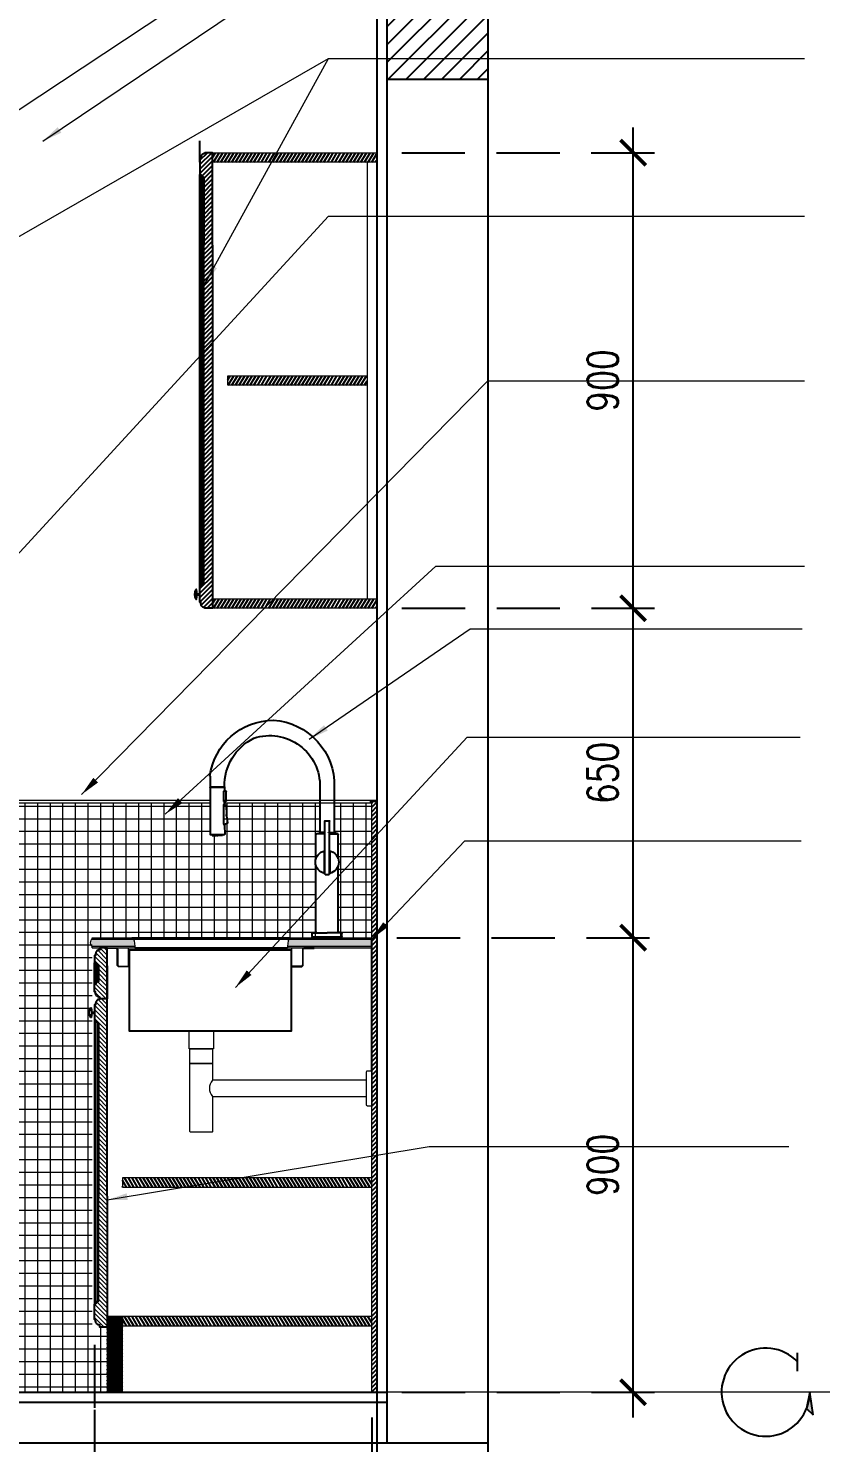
# Model space of a CAD drawing. Header units: inches. Extents: x -12478 to 399182, y -23212 to 525552.
# Drawn here: x 18756 to 20325, y -9161 to -6360 of the extents above; entities that cross this region are included whole.
import ezdxf

# ---------------------------------------------------------------- set-up
doc = ezdxf.new("R2010")
doc.units = ezdxf.units.IN
doc.header["$LTSCALE"] = 1000
doc.header["$MEASUREMENT"] = 0
for name, pattern in [('DASHED', [0.75, 0.5, -0.25]), ('HIDDEN', [0.375, 0.25, -0.125]), ('HIDDEN2', [0.1875, 0.125, -0.0625]), ('PR11_AL Kaabi_Villa_GF-07_Make up & Toilet$0$HIDDEN2', [4.7625, 3.175, -1.5875])]:
    doc.linetypes.add(name, pattern=pattern)
for name, color, linetype in [('8', 8, 'Continuous'), ('A-DIM', 9, 'Continuous'), ('A-Hidden', 8, 'HIDDEN'), ('CQ Grg Gypsum', 41, 'Continuous'), ('CQ SPOT DETAILS', 40, 'Continuous'), ('Layer1', 1, 'Continuous'), ('Layer3', 3, 'Continuous'), ('Layer7', 8, 'Continuous'), ('MARBLE 2', 6, 'Continuous'), ('SANITARY WARES', 212, 'Continuous')]:
    doc.layers.add(name, color=color, linetype=linetype)
for name, color, linetype, lineweight in [('CQ Marble', 6, 'Continuous', 0), ('ID-NOTES', 3, 'Continuous', 0), ('Sanitaire', 253, 'Continuous', 0), ('Sanitary', 253, 'Continuous', 0)]:
    doc.layers.add(name, color=color, linetype=linetype, lineweight=lineweight)
doc.styles.get("Standard").update_dxf_attribs({"font": 'arial.ttf'})
doc.styles.add('ZZ-Dim All', font='romans.shx', dxfattribs={"width": 0.8})
doc.dimstyles.new('DIM 0200', dxfattribs={"dimscale": 200, "dimtxt": 1, "dimasz": 0.8, "dimexe": 0.5, "dimexo": 1, "dimgap": 0.4, "dimtad": 1, "dimdec": 0, "dimrnd": 10, "dimdsep": 46, "dimtxsty": 'ZZ-Dim All', "dimblk1": 'ARCHTICK', "dimblk2": 'ARCHTICK', "dimsah": 1, "dimcen": 1, "dimdle": 0.5, "dimclrd": 256, "dimclre": 256, "dimclrt": 256, "dimadec": 0, "dimazin": 2, "dimtfac": 1, "dimtdec": 0, "dimtix": 1, "dimtmove": 2, "dimatfit": 2, "dimfxl": 1, "dimfxlon": 1, "dimtolj": 1, "dimtzin": 0, "dimlwd": -1, "dimlwe": -1, "dimarcsym": 0})
doc.dimstyles.new('DIM-100', dxfattribs={"dimscale": 50, "dimtxt": 1.25, "dimasz": 1, "dimexe": 1, "dimexo": 1, "dimgap": 0.6, "dimtad": 1, "dimdec": 0, "dimrnd": 5, "dimdsep": 46, "dimtxsty": 'ZZ-Dim All', "dimblk1": 'ARCHTICK', "dimblk2": 'ARCHTICK', "dimsah": 1, "dimcen": 1, "dimdle": 1, "dimclrd": 256, "dimclre": 8, "dimclrt": 256, "dimazin": 2, "dimtfac": 1, "dimtdec": 0, "dimtix": 1, "dimtmove": 2, "dimatfit": 2, "dimfxl": 0.1, "dimtolj": 1, "dimtzin": 0, "dimlwd": -1, "dimlwe": -1, "dimarcsym": 0})
pattern_1 = [(45, (-27890.277, 9060.65), (-4.4194174, 4.4194174), [])]

# ---------------------------------------------------------------- blocks, each defined once
blk = doc.blocks.new('A$Cc1a19ef2')
at = {"layer": 'Layer7'}
h = blk.add_hatch(dxfattribs=at)
h.set_pattern_fill('ANSI31', color=256, scale=50, style=0)
h.set_pattern_definition([(58.971423, (-38816.766, -48687.712), (-5.35568947, 3.22165956), [])])
h.paths.add_polyline_path([(0, 424.6), (0, 406.1), (493.4, 406.1), (493.4, 424.6)])
h = blk.add_hatch(dxfattribs=at)
h.set_pattern_fill('ANSI31', color=256, scale=50, style=0)
h.set_pattern_definition([(58.971423, (-38816.766, -48962.3396), (-5.35568947, 3.22165956), [])])
h.paths.add_polyline_path([(0, 150), (0, 131.5), (493.4, 131.5), (493.4, 150)])
at = {"layer": 'MARBLE 2', "ltscale": 0.1}
h = blk.add_hatch(dxfattribs=at)
h.set_pattern_fill('ANSI38', color=8, scale=30, style=0)
h.set_pattern_definition([(58.971423, (-43633.7828, -46815.273), (-3.21341368, 1.93299574), []), (148.971423, (-43633.7828, -46815.273), (-8.3598231, 0.6525778), [9.375, -5.625])])
h.paths.add_polyline_path([(523.4, 150), (518.4, 150), (493.4, 150), (493.4, 0), (523.4, 0)])
at = {"layer": 'Sanitaire'}
h = blk.add_hatch(dxfattribs=at)
h.set_pattern_fill('MUDST', color=8, scale=10, angle=45)
edge = h.paths.add_edge_path()
edge.add_ellipse((553.4, 890), major_axis=(0, 7), ratio=0.428571, start_angle=180, end_angle=360)
edge.add_line((553.4, 897), (472, 897))
edge.add_arc((476.8, 892.1), 6.83, 134.5945, 166.6175)
edge.add_line((470.2, 893.7), (468.6, 883))
edge.add_line((468.6, 883), (553.4, 883))
h.paths.add_polyline_path([(553.4, 900), (498.1, 900), (475.1, 900, 0.414214), (473.1, 898), (473.1, 897), (553.4, 897)])
h.paths.add_polyline_path([(553.4, 883), (507.4, 883), (507.4, 880), (553.4, 880)])
h.paths.add_polyline_path([(507.4, 883), (468.6, 883), (468.6, 880), (497.8, 880, -0.015064), (498.1, 880), (507.4, 880)])
h.paths.add_polyline_path([(167.7, 883), (0, 883), (0, 880), (167.7, 880)])
edge = h.paths.add_edge_path()
edge.add_line((166.9, 883), (165.3, 893.7))
edge.add_arc((158.7, 892.1), 6.83, 13.3825, 45.4055)
edge.add_line((163.5, 897), (0, 897))
edge.add_line((0, 897), (0, 883))
edge.add_line((0, 883), (166.9, 883))
edge = h.paths.add_edge_path()
edge.add_arc((160.4, 898), 2, 360, 450)
edge.add_line((160.4, 900), (0, 900))
edge.add_line((0, 900), (0, 897))
edge.add_line((0, 897), (162.4, 897))
edge.add_line((162.4, 897), (162.4, 898))
h = blk.add_hatch(dxfattribs=at)
h.set_pattern_fill('ANSI31', color=8, scale=50)
h.set_pattern_definition(pattern_1)
h.paths.add_polyline_path([(540.9, 844.5), (542.9, 844.5, -0.414214), (546.4, 848), (546.4, 850), (548.4, 850), (548.4, 865), (546.4, 865), (546.4, 868, 0.414214), (538.4, 876), (538.4, 880), (523.4, 880), (523.4, 779), (538.4, 779), (538.4, 782, 0.414214), (546.4, 790), (546.4, 793), (548.4, 793), (548.4, 808), (546.4, 808), (546.4, 810, -0.414214), (542.9, 813.5), (540.9, 813.5)])
edge = h.paths.add_edge_path()
edge.add_line((523.4, 455.5), (540.9, 455.5))
edge.add_line((540.9, 455.5), (540.9, 731))
edge.add_line((540.9, 731), (542.9, 731))
edge.add_arc((546.4, 731), 3.54, 90, 180, ccw=False)
edge.add_line((546.4, 734.5), (546.4, 736.5))
edge.add_line((546.4, 736.5), (548.4, 736.5))
edge.add_line((548.4, 736.5), (548.4, 767))
edge.add_line((548.4, 767), (546.4, 767))
edge.add_line((546.4, 767), (546.4, 770))
edge.add_arc((538.4, 770), 8, 0, 90)
edge.add_line((538.4, 778), (538.4, 779))
edge.add_line((538.4, 779), (523.4, 779))
edge.add_line((523.4, 779), (523.4, 455.5))
h = blk.add_hatch(dxfattribs=at)
h.set_pattern_fill('ANSI31', color=8, scale=50)
h.set_pattern_definition(pattern_1)
edge = h.paths.add_edge_path()
edge.add_line((523.4, 455.5), (540.9, 455.5))
edge.add_line((540.9, 455.5), (540.9, 180))
edge.add_line((540.9, 180), (542.9, 180))
edge.add_arc((546.4, 180), 3.54, 180, 270)
edge.add_line((546.4, 176.5), (546.4, 174.5))
edge.add_line((546.4, 174.5), (548.4, 174.5))
edge.add_line((548.4, 174.5), (548.4, 144))
edge.add_line((548.4, 144), (546.4, 144))
edge.add_line((546.4, 144), (546.4, 141))
edge.add_arc((538.4, 141), 8, 270, 360, ccw=False)
edge.add_line((538.4, 133), (538.4, 132))
edge.add_line((538.4, 132), (523.4, 132))
edge.add_line((523.4, 132), (523.4, 455.5))
h.paths.add_polyline_path([(523.4, 129), (538.4, 129), (538.4, 132), (523.4, 132)])
at = {"color": 1}
for p, q in [((320, 1219.6, 0), (320, 1198.6, 0)), ((74, 1198, 0), (74, 1108.9, 0)), ((102.5, 1198, 0), (102.5, 1108.9, 0)), ((287.8, 1170.7, 0), (287.8, 1189.3, 0)), ((288.6, 1190.1, 0), (292.5, 1190.2, 0)), ((291.1, 1197.2, 0), (291.1, 1191.2, 0)), ((319.4, 1197.7, 0), (291.7, 1197.7, 0)), ((292.2, 1190.7, 0), (291.8, 1190.7, 0)), ((291.9, 1197.8, 0), (319.3, 1197.8, 0)), ((292.5, 1170.8, 0), (292.6, 1189.2, 0)), ((296.2, 1197.7, 0), (296.2, 1197.8, 0)), ((314.8, 1197.7, 0), (314.8, 1197.8, 0)), ((320, 1197.2, 0), (320, 1104.3, 0)), ((287.8, 1161.4, 0), (287.7, 1143.6, 0)), ((292.4, 1169.8, 0), (288.6, 1169.9, 0)), ((291.2, 1164.6, 0), (291.2, 1168.8, 0)), ((291.7, 1169.3, 0), (292.2, 1169.3, 0)), ((292.2, 1164.1, 0), (291.7, 1164.1, 0)), ((292.4, 1124.6, 0), (292.5, 1162.6, 0)), ((83.5, 1025.9, 0), (83.5, 1130.5, 0)), ((92.3, 1131.3, 0), (84.3, 1131.3, 0)), ((93, 1025.9, 0), (93, 1130.5, 0)), ((287.5, 1141.1, 0), (285.5, 1127.1, 0)), ((291.1, 1122.6, 0), (291, 1104.3, 0)), ((291.6, 1123.1, 0), (292, 1123.1, 0)), ((66.3, 1056.3, 0), (66.3, 1104.3, 0)), ((67.2, 1105.5, 0), (73.8, 1107.3, 0)), ((83.5, 1105.5, 0), (67.2, 1105.5, 0)), ((83.5, 1107.4, 0), (74, 1107.4, 0)), ((74.2, 1107.4, 0), (74.2, 1107.8, 0)), ((83.5, 1108.1, 0), (74.6, 1108.1, 0)), ((93, 1108.1, 0), (102, 1108.1, 0)), ((93, 1107.4, 0), (102.5, 1107.4, 0)), ((93, 1105.5, 0), (109.3, 1105.5, 0)), ((95.5, 1107.4, 0), (95.5, 1107.6, 0)), ((96.7, 1107.4, 0), (96.7, 1108.1, 0)), ((102.4, 1107.4, 0), (102.4, 1107.8, 0)), ((109.3, 1105.5, 0), (102.8, 1107.3, 0)), ((110.3, 1056.3, 0), (110.3, 1104.3, 0)), ((319.8, 1104.1, 0), (291.2, 1104.1, 0)), ((294.9, 1102.8, 0), (294.8, 1104, 0)), ((295.1, 1102.6, 0), (296.3, 1102.6, 0)), ((296.1, 1102.8, 0), (296, 1104, 0)), ((296.3, 1102.6, 0), (297.9, 1102.6, 0)), ((298.1, 1102.8, 0), (298.2, 1103.9, 0)), ((298.3, 1102.8, 0), (298.2, 1104, 0)), ((298.5, 1102.6, 0), (300.1, 1102.6, 0)), ((300.3, 1102.8, 0), (300.4, 1104, 0)), ((301.2, 1102.8, 0), (301.1, 1104, 0)), ((301.4, 1102.6, 0), (303, 1102.6, 0)), ((303.2, 1102.8, 0), (303.3, 1104, 0)), ((304.5, 1102.8, 0), (304.4, 1104, 0)), ((306.4, 1102.6, 0), (304.7, 1102.6, 0)), ((306.6, 1102.8, 0), (306.6, 1104, 0)), ((307.9, 1102.8, 0), (307.8, 1104, 0)), ((309.7, 1102.6, 0), (308.1, 1102.6, 0)), ((309.9, 1102.8, 0), (310, 1104, 0)), ((310.8, 1102.8, 0), (310.7, 1104, 0)), ((312.6, 1102.6, 0), (311, 1102.6, 0)), ((312.8, 1102.8, 0), (312.9, 1104, 0)), ((313, 1102.8, 0), (312.9, 1103.9, 0)), ((314.8, 1102.6, 0), (313.2, 1102.6, 0)), ((316, 1102.6, 0), (314.8, 1102.6, 0)), ((315, 1102.8, 0), (315.1, 1104, 0)), ((316.2, 1102.8, 0), (316.2, 1104, 0)), ((82.9, 1071.6, 0), (82.9, 1027.5, 0)), ((82.9, 1033.3, 0), (82.9, 1065.6, 0)), ((83.5, 1064, 0), (82.9, 1064.6, 0)), ((83.1, 1068.7, 0), (83, 1068.6, 0)), ((83.1, 1070, 0), (83.1, 1068.7, 0)), ((83.5, 1068.8, 0), (83.1, 1068.7, 0)), ((93, 1068.8, 0), (93.5, 1068.7, 0)), ((93, 1064, 0), (93.7, 1064.6, 0)), ((93.5, 1070, 0), (93.5, 1068.7, 0)), ((93.5, 1068.7, 0), (93.6, 1068.6, 0)), ((93.7, 1071.6, 0), (93.7, 1027.5, 0)), ((93.7, 1033.3, 0), (93.7, 1065.6, 0)), ((66.3, 913.5, 0), (66.3, 1042.8, 0)), ((110.3, 913.5, 0), (110.3, 1042.8, 0)), ((83.5, 1035.1, 0), (82.9, 1034.5, 0)), ((83.1, 1030.4, 0), (83, 1030.5, 0)), ((83.1, 1029.1, 0), (83.1, 1030.4, 0)), ((83.5, 1030.4, 0), (83.1, 1030.4, 0)), ((92.3, 1025.2, 0), (84.3, 1025.2, 0)), ((93, 1035.1, 0), (93.7, 1034.5, 0)), ((93, 1030.4, 0), (93.5, 1030.4, 0)), ((93.5, 1030.4, 0), (93.6, 1030.5, 0)), ((93.5, 1029.1, 0), (93.5, 1030.4, 0)), ((58.8, 903.1, 0), (58.8, 908, 0)), ((59, 900.2, 0), (59, 901.5, 0)), ((117.4, 900, 0), (59.2, 900, 0)), ((117.2, 901.8, 0), (59.3, 901.8, 0)), ((59.7, 909.3, 0), (64, 910.4, 0)), ((59.7, 909.3, 0), (88.3, 909.3, 0)), ((116.9, 909.3, 0), (88.3, 909.3, 0)), ((116.9, 909.3, 0), (112.6, 910.4, 0)), ((117.6, 900.2, 0), (117.5, 901.5, 0)), ((117.8, 903.1, 0), (117.8, 908, 0))]:
    blk.add_line(p, q, dxfattribs=at)
at = {"color": 8}
for p, q in [((475.1, 900, 0), (160.4, 900, 0)), ((162.4, 897, 0), (472.6, 897, 0)), ((468.6, 880, 0), (166.9, 880, 0)), ((554.2, 752.6, 0), (548.4, 752.6, 0)), ((554.2, 750.6, 0), (548.4, 750.6, 0))]:
    blk.add_line(p, q, dxfattribs=at)
at = {"color": 1}
for centre, radius, start, end in [((202.8, 1202, 0), 128.8, 93.6154, 181.749), ((194.7, 1204.2, 0), 126.3, 6.9893, 90), ((201.7, 1200.9, 0), 99.2, 71.5084, 181.6509), ((187.9, 1202.1, 0), 103.3, 358.0444, 64.0119), ((288.6, 1189.3, 0), 0.842, 93.7556, 177.2165), ((292, 1198.6, 0), 0.828, 185.0638, 267.4709), ((291.8, 1197.1, 0), 0.667, 94.2138, 165.5057), ((291.8, 1191.4, 0), 0.732, 198.1411, 265.4865), ((290.8, 1189.7, 0), 1.7, 14.9455, 33.9504), ((289, 1189.2, 0), 3.6, 359.924, 15.8521), ((319.1, 1198.8, 0), 1.01, 281.0247, 346.6857), ((319.4, 1197.1, 0), 0.667, 14.4943, 85.6659), ((288.7, 1170.8, 0), 0.92, 186.98, 262.0411), ((288.9, 1161.3, 0), 1.09, 109.4917, 176.1918), ((294.4, 1141.6, 0), 21.6, 95.1667, 106.0114), ((291.8, 1168.8, 0), 0.538, 93.9805, 175.9321), ((291.7, 1164.7, 0), 0.528, 182.8631, 266.9117), ((290.7, 1170.3, 0), 1.72, 325.8649, 344.7941), ((289.8, 1162.8, 0), 2.69, 357.0414, 30.4455), ((289, 1170.8, 0), 3.52, 343.641, 359.9717), ((84.3, 1130.5, 0), 0.762, 90, 180), ((92.3, 1130.5, 0), 0.762, 0, 90), ((286.5, 1127, 0), 1, 172.1448, 241.3736), ((294.4, 1141.6, 0), 17.7, 241.5324, 263.2932), ((269.2, 1143.7, 0), 18.5, 351.9693, 359.6514), ((291.6, 1122.5, 0), 0.551, 92.2888, 174.5185), ((289.3, 1124.5, 0), 3.07, 331.3955, 0.5829), ((67.6, 1104.2, 0), 1.33, 107.523, 178.1962), ((74.1, 1106.1, 0), 1.24, 93.4779, 104.6807), ((74.9, 1109, 0), 0.828, 184.3419, 265.1993), ((74.6, 1107.7, 0), 0.408, 93.131, 175.414), ((95, 1107.6, 0), 0.534, 2.0341, 87.1921), ((101.7, 1109, 0), 0.828, 274.8007, 355.6581), ((102, 1107.7, 0), 0.408, 4.586, 86.869), ((102.5, 1106.1, 0), 1.24, 75.3193, 86.5221), ((108.9, 1104.2, 0), 1.33, 1.8038, 72.477), ((291.3, 1104.3, 0), 0.214, 183.3248, 265.4218), ((294.7, 1103.9, 0), 0.16, 4.2, 49.9652), ((295.1, 1102.8, 0), 0.21, 186.614, 267.586), ((295.8, 1103.9, 0), 0.16, 4.2, 49.9652), ((296.3, 1102.8, 0), 0.21, 186.614, 267.586), ((297.9, 1102.8, 0), 0.239, 278.3008, 347.6213), ((298, 1103.9, 0), 0.16, 4.2, 50.0099), ((298.5, 1102.8, 0), 0.21, 186.614, 267.586), ((300.1, 1102.8, 0), 0.239, 278.3008, 347.6213), ((300.5, 1103.9, 0), 0.16, 129.9901, 175.8), ((301, 1103.9, 0), 0.16, 4.2, 50.0394), ((301.4, 1102.8, 0), 0.21, 186.614, 267.586), ((303, 1102.8, 0), 0.239, 278.3008, 347.6213), ((303.5, 1103.9, 0), 0.16, 129.9606, 175.8), ((304.3, 1103.9, 0), 0.16, 4.2, 50.0394), ((304.7, 1102.8, 0), 0.21, 186.614, 267.586), ((306.4, 1102.8, 0), 0.21, 272.414, 353.386), ((306.8, 1103.9, 0), 0.16, 129.9606, 175.8), ((307.6, 1103.9, 0), 0.16, 4.2, 50.0394), ((308.1, 1102.8, 0), 0.239, 192.3787, 261.6992), ((309.7, 1102.8, 0), 0.21, 272.414, 353.386), ((310.1, 1103.9, 0), 0.16, 129.9606, 175.8), ((310.5, 1103.9, 0), 0.16, 4.2, 50.0099), ((311, 1102.8, 0), 0.239, 192.3787, 261.6992), ((312.6, 1102.8, 0), 0.21, 272.414, 353.386), ((313.1, 1103.9, 0), 0.16, 129.9901, 175.8), ((313.2, 1102.8, 0), 0.239, 192.3787, 261.6992), ((314.8, 1102.8, 0), 0.21, 272.414, 353.386), ((315.2, 1103.9, 0), 0.16, 130.0348, 175.8), ((316, 1102.8, 0), 0.21, 272.414, 353.386), ((316.4, 1103.9, 0), 0.16, 130.0348, 175.8), ((319.8, 1104.3, 0), 0.213, 273.483, 356.7273), ((88.3, 1049.6, 0), 23, 101.9403, 258.0597), ((82.6, 1071.5, 0), 0.32, 15.4431, 100.7986), ((132.7, 1066.2, 0), 49.7, 177.2891, 180.7452), ((88.3, 1049.6, 0), 16.4, 106.8606, 109.1253), ((83.4, 1070, 0), 0.317, 105.7351, 177.6666), ((86.2, 1058.5, 0), 12.1, 102.6274, 103.4937), ((88.3, 1049.6, 0), 23, 281.9403, 78.0597), ((90.4, 1058.5, 0), 12.1, 76.5063, 77.3726), ((88.3, 1049.6, 0), 16.4, 70.8747, 73.1394), ((93.1, 1070, 0), 0.317, 2.3334, 74.2649), ((43.9, 1066.2, 0), 49.7, 359.2548, 2.7109), ((94, 1071.5, 0), 0.32, 79.2014, 164.5569), ((88.3, 1049.6, 0), 15.1, 108.3258, 110.8039), ((88.3, 1049.6, 0), 14.7, 108.8338, 111.3868), ((88.3, 1049.6, 0), 12.7, 111.9899, 115.0223), ((83.3, 1056.2, 0), 1.02, 108.1127, 114.486), ((83.3, 1042.9, 0), 1.02, 245.514, 251.8873), ((88.3, 1049.6, 0), 12.7, 244.9777, 248.0101), ((82.9, 1057.5, 0), 0.269, 288.3635, 305.063), ((82.9, 1041.7, 0), 0.269, 54.937, 71.6365), ((88.3, 987.2, 0), 70.3, 93.9361, 94.2273), ((88.3, 1112, 0), 70.3, 265.7727, 266.0639), ((70.3, 1059.1, 0), 13.3, 352.0945, 355.4964), ((70.3, 1040, 0), 13.3, 4.5036, 7.9055), ((88.3, 1049.6, 0), 15.1, 69.1961, 71.6742), ((88.3, 1049.6, 0), 14.7, 68.6132, 71.1662), ((88.3, 1049.6, 0), 12.7, 64.9777, 68.0101), ((106.3, 1059.1, 0), 13.3, 184.5036, 187.9055), ((106.3, 1040, 0), 13.3, 172.0945, 175.4964), ((88.3, 1049.6, 0), 12.7, 291.9899, 295.0223), ((88.3, 987.2, 0), 70.3, 85.7727, 86.0639), ((88.3, 1112, 0), 70.3, 273.9361, 274.2273), ((93.6, 1057.5, 0), 0.269, 234.937, 251.6365), ((93.6, 1041.7, 0), 0.269, 108.3635, 125.063), ((93.2, 1056.2, 0), 1.02, 65.514, 71.8873), ((93.2, 1042.9, 0), 1.02, 288.1127, 294.486), ((82.6, 1027.6, 0), 0.327, 260.3134, 343.9004), ((88.3, 1049.6, 0), 14.7, 248.6132, 251.1662), ((88.3, 1049.6, 0), 15.1, 249.1961, 251.6742), ((88.3, 1049.6, 0), 16.4, 250.8747, 253.1394), ((129.4, 1032.8, 0), 46.5, 179.3579, 182.771), ((83.4, 1029.1, 0), 0.3, 180.0202, 256.5781), ((86.2, 1040.6, 0), 12.1, 256.5063, 257.3726), ((84.4, 1026, 0), 0.828, 184.4182, 265.5818), ((92.2, 1026, 0), 0.828, 274.4182, 355.5818), ((88.3, 1049.6, 0), 14.7, 288.8338, 291.3868), ((88.3, 1049.6, 0), 15.1, 288.3258, 290.8039), ((88.3, 1049.6, 0), 16.4, 286.8606, 289.1253), ((90.4, 1040.6, 0), 12.1, 282.6274, 283.4937), ((93.2, 1029.1, 0), 0.3, 283.4219, 359.9798), ((47.2, 1032.8, 0), 46.5, 357.229, 0.6421), ((94, 1027.6, 0), 0.327, 196.0996, 279.6866), ((60.2, 907.9, 0), 1.45, 110.3975, 174.6025), ((60.2, 903.2, 0), 1.39, 184.2643, 257.0236), ((59.4, 901.5, 0), 0.328, 94.5856, 174.4144), ((59.2, 900.2, 0), 0.22, 184.003, 264.997), ((62.9, 913.6, 0), 3.4, 287.8082, 357.1874), ((113.7, 913.6, 0), 3.4, 182.8126, 252.1918), ((116.4, 903.2, 0), 1.39, 282.9764, 355.7357), ((116.4, 907.9, 0), 1.45, 5.3975, 69.6025), ((117.2, 901.5, 0), 0.328, 5.5856, 85.4144), ((117.3, 900.2, 0), 0.22, 275.003, 355.997)]:
    blk.add_arc(centre, radius, start, end, dxfattribs=at)
at = {"color": 8}
for centre, radius, start, end in [((592.2, 751.6), 38, 165.501, 194.499), ((555.8, 760.9), 0.5, 30.1073, 165.501), ((539.6, 751.6), 19.2, 329.8927, 30.1073), ((555.8, 742.2), 0.5, 194.499, 329.8927)]:
    blk.add_arc(centre, radius, start, end, dxfattribs=at)
at = {"layer": '8', "color": 6, "lineweight": 0, "ltscale": 5}
for p, q in [((0, 424.6, 0), (493.4, 424.6, 0)), ((0, 150, 0), (523.4, 150, 0))]:
    blk.add_line(p, q, dxfattribs=at)
at = {"layer": '8', "color": 6, "lineweight": 0, "ltscale": 5, "elevation": 0}
for points in [[(0, 424.6), (493.4, 424.6), (493.4, 406.1), (0, 406.1)], [(0, 150), (493.4, 150), (493.4, 131.5), (0, 131.5)]]:
    blk.add_lwpolyline(points, close=True, dxfattribs=at)
blk.add_lwpolyline([(518.4, 150), (523.4, 150), (523.4, 0), (493.4, 0), (493.4, 150)], dxfattribs=at)
at = {"layer": 'CQ Grg Gypsum'}
for p, q in [((542.9, 813.5, 0), (542.9, 844.5, 0)), ((546.4, 810, 0), (546.4, 848, 0)), ((548.4, 808, 0), (548.4, 850, 0)), ((542.9, 731, 0), (542.9, 180, 0)), ((546.4, 176.5, 0), (546.4, 734.5, 0)), ((548.4, 736.5, 0), (548.4, 174.5, 0))]:
    blk.add_line(p, q, dxfattribs=at)
at = {"layer": 'CQ Grg Gypsum', "elevation": 0}
for points in [[(523.4, 779), (523.4, 880), (538.4, 880), (538.4, 876, -0.414214), (546.4, 868), (546.4, 865), (548.4, 865), (548.4, 850), (546.4, 850), (546.4, 848, 0.414214), (542.9, 844.5), (540.9, 844.5), (540.9, 813.5)], [(523.4, 844.5), (523.4, 779), (538.4, 779), (538.4, 782, 0.414214), (546.4, 790), (546.4, 793), (548.4, 793), (548.4, 808), (546.4, 808), (546.4, 810, -0.414214), (542.9, 813.5), (540.9, 813.5), (540.9, 844.5)], [(523.4, 388.4), (523.4, 779), (538.4, 779), (538.4, 778, -0.414214), (546.4, 770), (546.4, 767), (548.4, 767), (548.4, 736.5), (546.4, 736.5), (546.4, 734.5, 0.414214), (542.9, 731), (540.9, 731), (540.9, 388.4)], [(523.4, 388.4), (523.4, 129), (538.4, 129), (538.4, 133, 0.414214), (546.4, 141), (546.4, 144), (548.4, 144), (548.4, 174.5), (546.4, 174.5), (546.4, 176.5, -0.414214), (542.9, 180), (540.9, 180), (540.9, 388.4)]]:
    blk.add_lwpolyline(points, format="xyb", dxfattribs=at)
at = {"layer": 'MARBLE 2', "lineweight": 0}
for p, q in [((176.6, 900, 0), (0, 900, 0)), ((0, 900, 0), (0, 880, 0)), ((163.5, 897, 0), (0, 897, 0)), ((553.4, 897, 0), (472, 897, 0)), ((553.4, 900, 0), (498.1, 900, 0)), ((553.4, 897, 0), (553.4, 900, 0)), ((166.9, 883, 0), (0, 883, 0)), ((166.9, 880, 0), (0, 880, 0)), ((553.4, 883, 0), (468.6, 883, 0)), ((553.4, 880, 0), (468.6, 880, 0)), ((553.4, 880, 0), (553.4, 883, 0))]:
    blk.add_line(p, q, dxfattribs=at)
at = {"layer": 'MARBLE 2', "lineweight": 0, "elevation": 0}
for points in [[(176.6, 900), (160.4, 900, -0.414214), (162.4, 898), (162.4, 897), (163.5, 897, -0.140643), (165.3, 893.7), (166.9, 883), (166.9, 880)], [(498.1, 900), (475.1, 900, 0.414214), (473.1, 898), (473.1, 897), (472, 897, 0.140643), (470.2, 893.7), (468.6, 883), (468.6, 880)]]:
    blk.add_lwpolyline(points, format="xyb", dxfattribs=at)
at = {"layer": 'MARBLE 2', "lineweight": 0}
blk.add_ellipse((553.4, 890, 0), major_axis=(0, 7), ratio=0.428571, start_param=3.141593, end_param=6.283185, dxfattribs=at)
at = {"layer": 'Sanitary', "lineweight": 0, "elevation": 0}
for points in [[(158.7, 842.2), (140, 842.2, -0.431365), (135.6, 846.3), (135.7, 875.3, 0.431365), (132.3, 878.5), (114.1, 878.4), (114.1, 880), (132.2, 880, -0.431365), (137.2, 875.3), (137.2, 846.3, 0.431365), (140, 843.7), (158.7, 843.7), (158.7, 842.2)], [(480.8, 842.2), (499.5, 842.2, 0.431365), (503.9, 846.3), (503.9, 875.3, -0.431365), (507.2, 878.5), (525.4, 878.4), (525.4, 880), (507.3, 880, 0.431365), (502.3, 875.3), (502.3, 846.3, -0.431365), (499.5, 843.7), (480.8, 843.7), (480.8, 842.2)]]:
    blk.add_lwpolyline(points, format="xyb", dxfattribs=at)
at = {"layer": 'Sanitary', "elevation": 0}
for points in [[(361.3, 680), (361.3, 715), (313.3, 715), (313.3, 680)], [(359.8, 680), (314.8, 680), (314.8, 650.7), (359.8, 650.7)]]:
    blk.add_lwpolyline(points, close=True, dxfattribs=at)
for points in [[(314.8, 585.6), (314.8, 517, 0.414214), (316.8, 515), (357.8, 515, 0.414214), (359.8, 517), (359.8, 650.7), (314.8, 650.7), (314.8, 617.6)], [(10, 585.6), (10, 617.6), (314.8, 617.6, -0.405768), (314.8, 585.6), (10, 585.6), (10, 617.6)]]:
    blk.add_lwpolyline(points, format="xyb", dxfattribs=at)
blk.add_lwpolyline([(10, 568.6), (10, 634.6, 0.414214), (8, 636.6), (0, 636.6), (0, 566.6), (8, 566.6, 0.414214)], format="xyb", close=True, dxfattribs=at)
at = {"layer": 'SANITARY WARES', "linetype": 'PR11_AL Kaabi_Villa_GF-07_Make up & Toilet$0$HIDDEN2', "lineweight": 0}
for p, q in [((157.8, 845, 0), (157.8, 880, 0)), ((481.2, 845, 0), (481.2, 880, 0))]:
    blk.add_line(p, q, dxfattribs=at)
at = {"layer": 'SANITARY WARES', "elevation": 0}
blk.add_lwpolyline([(158.9, 875), (480, 875), (480, 715.7), (158.9, 715.7)], close=True, dxfattribs=at)
at = {"layer": 'Defpoints', "color": 1}
for tag, p in [('PRODUCT', (88, 900.2, 0)), ('MODELNUMBER', (88.2, 900.3, 0)), ('TRADENAME', (88.3, 900.3, 0))]:
    blk.add_attdef(tag, p, '', height=0.0254, dxfattribs=at)
blk = doc.blocks.new('arrow01')
at = {"layer": 'Layer1'}
blk.add_hatch(color=256, dxfattribs=at).paths.add_polyline_path([(7, -44.7), (0, 0), (-6.2, -32.4)])
at = {"layer": 'Layer1', "elevation": 375.8}
blk.add_lwpolyline([(7, -44.7), (0, 0), (-6.2, -32.4)], close=True, dxfattribs=at)
at = {"layer": 'Layer7'}
blk.add_line((-24, 41.5), (-24, 77.7), dxfattribs=at)
blk.add_arc((-87.3, 0), 87.3, 43.49, 0, dxfattribs=at)
blk = doc.blocks.new('_ARCHTICK')
at = {"color": 0, "linetype": 'ByBlock', "const_width": 0.15}
blk.add_lwpolyline([(-0.5, -0.5), (0.5, 0.5)], dxfattribs=at)
blk = doc.blocks.new('*D614')
at = {"layer": 'A-DIM', "transparency": 16777216}
blk.add_line((19953.6, -9110.6), (19953.6, -8110.6), dxfattribs=at)
at = {"layer": 'A-DIM', "color": 8, "linetype": 'HIDDEN2', "transparency": 16777216}
for p, q in [((19486.1, -8160.6), (20003.6, -8160.6)), ((19496.1, -9060.6), (20003.6, -9060.6))]:
    blk.add_line(p, q, dxfattribs=at)
at = {"layer": 'Defpoints', "color": 0, "transparency": 16777216}
for p in [(19436.1, -8160.6, 0), (19953.6, -8160.6), (19446.1, -9060.6, 0)]:
    blk.add_point(p, dxfattribs=at)
at = {"layer": 'A-DIM', "transparency": 16777216, "xscale": 50, "yscale": 50, "zscale": 50}
for p, rotation in [((19953.6, -8160.6), 90), ((19953.6, -9060.6), 270)]:
    blk.add_blockref('_ARCHTICK', p, dxfattribs=dict(at, rotation=rotation))
at = {"layer": 'A-DIM', "color": 3, "transparency": 16777216, "insert": (19893.6, -8610.6), "char_height": 60, "attachment_point": 5, "rotation": 90, "style": 'ZZ-Dim All'}
blk.add_mtext('\\A1;900', dxfattribs=at)
blk = doc.blocks.new('*D615')
at = {"layer": 'A-DIM', "transparency": 16777216}
blk.add_line((19953.6, -8210.6), (19953.6, -7458.3), dxfattribs=at)
at = {"layer": 'A-DIM', "color": 8, "linetype": 'HIDDEN2', "transparency": 16777216}
for p, q in [((19496.1, -7508.3), (20003.6, -7508.3)), ((19486.1, -8160.6), (20003.6, -8160.6))]:
    blk.add_line(p, q, dxfattribs=at)
at = {"layer": 'Defpoints', "color": 0, "transparency": 16777216}
for p in [(19446.1, -7508.3, -751.7), (19953.6, -7508.3), (19436.1, -8160.6, 0)]:
    blk.add_point(p, dxfattribs=at)
at = {"layer": 'A-DIM', "transparency": 16777216, "xscale": 50, "yscale": 50, "zscale": 50}
for p, rotation in [((19953.6, -7508.3), 90), ((19953.6, -8160.6), 270)]:
    blk.add_blockref('_ARCHTICK', p, dxfattribs=dict(at, rotation=rotation))
at = {"layer": 'A-DIM', "color": 3, "transparency": 16777216, "insert": (19893.6, -7834.5), "char_height": 60, "attachment_point": 5, "rotation": 90, "style": 'ZZ-Dim All'}
blk.add_mtext('\\A1;650', dxfattribs=at)
blk = doc.blocks.new('*D623')
at = {"layer": 'A-DIM', "color": 8, "linetype": 'HIDDEN2', "transparency": 16777216}
for p, q in [((19436.1, -9110.6), (19436.1, -9700.6)), ((19446.1, -9110.6), (19446.1, -9700.6))]:
    blk.add_line(p, q, dxfattribs=at)
at = {"layer": 'A-DIM', "transparency": 16777216}
for p, q in [((19436.1, -9650.6), (19386.1, -9650.6)), ((19446.1, -9650.6), (19436.1, -9650.6)), ((19446.1, -9650.6), (19496.1, -9650.6))]:
    blk.add_line(p, q, dxfattribs=at)
at = {"layer": 'Defpoints', "color": 0, "transparency": 16777216}
for p in [(19436.1, -9060.6, 0), (19446.1, -9060.6, 0), (19436.1, -9650.6)]:
    blk.add_point(p, dxfattribs=at)
at = {"layer": 'A-DIM', "transparency": 16777216, "xscale": 50, "yscale": 50, "zscale": 50}
blk.add_blockref('_ARCHTICK', (19436.1, -9650.6), dxfattribs=at)
at = {"layer": 'A-DIM', "transparency": 16777216, "xscale": 50, "yscale": 50, "zscale": 50, "rotation": 180}
blk.add_blockref('_ARCHTICK', (19446.1, -9650.6), dxfattribs=at)
at = {"layer": 'A-DIM', "color": 3, "transparency": 16777216, "insert": (19441.1, -9590.6), "char_height": 60, "attachment_point": 5, "style": 'ZZ-Dim All'}
blk.add_mtext('\\A1;10', dxfattribs=at)
blk = doc.blocks.new('*D624')
at = {"layer": 'A-DIM', "color": 8, "linetype": 'HIDDEN2', "transparency": 16777216}
for p, q in [((18887.7, -8966.6), (18887.7, -9700.6)), ((19436.1, -9110.6), (19436.1, -9700.6))]:
    blk.add_line(p, q, dxfattribs=at)
at = {"layer": 'A-DIM', "transparency": 16777216}
blk.add_line((19486.1, -9650.6), (18837.7, -9650.6), dxfattribs=at)
at = {"layer": 'Defpoints', "color": 0, "transparency": 16777216}
for p in [(18887.7, -8916.6, 0), (19436.1, -9060.6, 0), (18887.7, -9650.6)]:
    blk.add_point(p, dxfattribs=at)
at = {"layer": 'A-DIM', "transparency": 16777216, "xscale": 50, "yscale": 50, "zscale": 50, "rotation": 180}
blk.add_blockref('_ARCHTICK', (18887.7, -9650.6), dxfattribs=at)
at = {"layer": 'A-DIM', "transparency": 16777216, "xscale": 50, "yscale": 50, "zscale": 50}
blk.add_blockref('_ARCHTICK', (19436.1, -9650.6), dxfattribs=at)
at = {"layer": 'A-DIM', "color": 3, "transparency": 16777216, "insert": (19161.9, -9590.6), "char_height": 60, "attachment_point": 5, "style": 'ZZ-Dim All'}
blk.add_mtext('\\A1;550', dxfattribs=at)
blk = doc.blocks.new('*D625')
at = {"layer": 'A-DIM', "color": 8, "linetype": 'HIDDEN2', "transparency": 16777216}
for p, q in [((18887.7, -9095.6), (18887.7, -9700.6)), ((18286.1, -9110.6), (18286.1, -9700.6))]:
    blk.add_line(p, q, dxfattribs=at)
at = {"layer": 'A-DIM', "transparency": 16777216}
blk.add_line((18937.7, -9650.6), (18236.1, -9650.6), dxfattribs=at)
at = {"layer": 'Defpoints', "color": 0, "transparency": 16777216}
for p in [(18887.7, -9045.6), (18286.1, -9060.6, 0), (18286.1, -9650.6)]:
    blk.add_point(p, dxfattribs=at)
at = {"layer": 'A-DIM', "transparency": 16777216, "xscale": 50, "yscale": 50, "zscale": 50, "rotation": 180}
blk.add_blockref('_ARCHTICK', (18286.1, -9650.6), dxfattribs=at)
at = {"layer": 'A-DIM', "transparency": 16777216, "xscale": 50, "yscale": 50, "zscale": 50}
blk.add_blockref('_ARCHTICK', (18887.7, -9650.6), dxfattribs=at)
at = {"layer": 'A-DIM', "color": 3, "transparency": 16777216, "insert": (18586.9, -9590.6), "char_height": 60, "attachment_point": 5, "style": 'ZZ-Dim All'}
blk.add_mtext('\\A1;600', dxfattribs=at)
blk = doc.blocks.new('*D630')
at = {"layer": 'A-DIM', "color": 8, "linetype": 'HIDDEN2', "transparency": 16777216}
for p, q in [((15070.3, -9110.6), (15070.3, -9886.4)), ((19446.1, -9110.6), (19446.1, -9886.4))]:
    blk.add_line(p, q, dxfattribs=at)
at = {"layer": 'A-DIM', "transparency": 16777216}
blk.add_line((15020.3, -9836.4), (19496.1, -9836.4), dxfattribs=at)
at = {"layer": 'Defpoints', "color": 0, "transparency": 16777216}
for p in [(15070.3, -9060.6, 0), (19446.1, -9060.6, 0), (19446.1, -9836.4)]:
    blk.add_point(p, dxfattribs=at)
at = {"layer": 'A-DIM', "transparency": 16777216, "xscale": 50, "yscale": 50, "zscale": 50, "rotation": 180}
blk.add_blockref('_ARCHTICK', (15070.3, -9836.4), dxfattribs=at)
at = {"layer": 'A-DIM', "transparency": 16777216, "xscale": 50, "yscale": 50, "zscale": 50}
blk.add_blockref('_ARCHTICK', (19446.1, -9836.4), dxfattribs=at)
at = {"layer": 'A-DIM', "color": 3, "transparency": 16777216, "insert": (17258.2, -9776.4), "char_height": 60, "attachment_point": 5, "style": 'ZZ-Dim All'}
blk.add_mtext('\\A1;4375', dxfattribs=at)
blk = doc.blocks.new('*D821')
at = {"layer": 'A-DIM', "transparency": 16777216}
blk.add_line((19953.6, -7558.3), (19953.6, -6556.3), dxfattribs=at)
at = {"layer": 'A-DIM', "color": 8, "linetype": 'HIDDEN2', "transparency": 16777216}
for p, q in [((19495.8, -6606.3), (20003.6, -6606.3)), ((19496.1, -7508.3), (20003.6, -7508.3))]:
    blk.add_line(p, q, dxfattribs=at)
at = {"layer": 'Defpoints', "color": 0, "transparency": 16777216}
for p in [(19445.8, -6606.3, -751.7), (19953.6, -6606.3), (19446.1, -7508.3, -751.7)]:
    blk.add_point(p, dxfattribs=at)
at = {"layer": 'A-DIM', "transparency": 16777216, "xscale": 50, "yscale": 50, "zscale": 50}
for p, rotation in [((19953.6, -6606.3), 90), ((19953.6, -7508.3), 270)]:
    blk.add_blockref('_ARCHTICK', p, dxfattribs=dict(at, rotation=rotation))
at = {"layer": 'A-DIM', "color": 3, "transparency": 16777216, "insert": (19893.6, -7057.3), "char_height": 60, "attachment_point": 5, "rotation": 90, "style": 'ZZ-Dim All'}
blk.add_mtext('\\A1;900', dxfattribs=at)

msp = doc.modelspace()

# ---------------------------------------------------------------- hatches: boundary and pattern name
h = msp.add_hatch()
h.set_pattern_fill('STEEL', color=8)
h.set_pattern_definition([(45, (8084.2094, -180), (-0.0883883476, 0.0883883476), []), (45, (8084.2094, -179.9375), (-0.0883883476, 0.0883883476), [])])
h.paths.add_polyline_path([(19433.6, -7889.1), (19446.1, -7889.1), (19446.1, -7891.1), (19436.1, -7891.1), (19436.1, -7893.6), (19433.6, -7893.6), (19433.6, -7891.1)])
h = msp.add_hatch()
h.set_pattern_fill('ANSI31', color=8, scale=50)
h.set_pattern_definition([(45, (8084.2094, -180), (-4.4194174, 4.4194174), [])])
h.paths.add_polyline_path([(19436.1, -7891.1), (19446.1, -7891.1), (19446.1, -9060.6), (19436.1, -9060.6)])
at = {"layer": 'Layer7'}
h = msp.add_hatch(dxfattribs=at)
h.set_pattern_fill('ANSI31', color=256, scale=200, style=0)
h.set_pattern_definition([(45, (-32186.247, 1316.619), (-17.67767, 17.67767), [])])
h.paths.add_polyline_path([(19466.1, -6460.6), (19666.2, -6460.6), (19666.2, -4910.6), (19466.1, -4910.6)])
h = msp.add_hatch(dxfattribs=at)
h.set_pattern_fill('ANSI31', color=256, scale=50, angle=180, style=0)
h.set_pattern_definition([(225, (-3427.84, 1525.844), (4.4194174, -4.4194174), [])])
h.paths.add_polyline_path([(19103.6, -7460.3), (19101.6, -7460.3, -0.414214), (19098.1, -7463.8), (19098.1, -7465.8), (19096.1, -7465.8), (19096.1, -7496.3), (19098.1, -7496.3), (19098.1, -7499.3, 0.414214), (19106.1, -7507.3), (19106.1, -7508.3), (19121.1, -7508.3), (19121.1, -6789.2), (19121.1, -6606.3), (19106.1, -6606.3), (19106.1, -6607.8, 0.414214), (19098.1, -6615.8), (19098.1, -6618.8), (19096.1, -6618.8), (19096.1, -6649.3), (19098.1, -6649.3), (19098.1, -6651.3, -0.414214), (19101.6, -6654.8), (19103.6, -6654.8), (19103.6, -6789.2)])
h = msp.add_hatch(dxfattribs=at)
h.set_pattern_fill('ANSI31', color=256, scale=50, angle=180, style=0)
h.set_pattern_definition([(238.971423, (58461.2575, 42487.527), (5.35568947, -3.22165956), [])])
h.paths.add_polyline_path([(19445.8, -6624.8), (19445.8, -6606.3), (19121.1, -6606.3), (19121.1, -6624.8)])
h = msp.add_hatch(dxfattribs=at)
h.set_pattern_fill('ANSI31', color=256, scale=50, angle=180, style=0)
h.set_pattern_definition([(238.971423, (58461.2575, 42045.7906), (5.35568947, -3.22165956), [])])
h.paths.add_polyline_path([(19427, -7066.5), (19427, -7048), (19151.1, -7048), (19151.1, -7066.5)])
h = msp.add_hatch(dxfattribs=at)
h.set_pattern_fill('ANSI31', color=256, scale=50, angle=180, style=0)
h.set_pattern_definition([(238.971423, (58461.2575, 41604.0544), (5.35568947, -3.22165956), [])])
h.paths.add_polyline_path([(19446.1, -7508.3), (19446.1, -7489.8), (19121.1, -7489.8), (19121.1, -7508.3)])
at = {"layer": 'Sanitaire'}
h = msp.add_hatch(dxfattribs=at)
h.set_pattern_fill('ANSI37', color=8, scale=200, angle=45)
h.paths.add_polyline_path([(19325.8, -8160.6), (19369.8, -8160.6), (19369.8, -7952.5), (19325.8, -7952.5)], flags=17)
edge = h.paths.add_edge_path()
edge.add_line((19144.9, -7893.7), (19144.9, -7895.9))
edge.add_arc((19144.4, -7896), 0.528, -86.9118, 3.1719, ccw=False)
edge.add_line((19144.4, -7896.5), (19143.9, -7896.5))
edge.add_arc((19146.2, -7897.8), 2.69, 149.5545, 182.9586)
edge.add_line((19143.6, -7898), (19143.7, -7936.2))
edge.add_arc((19146.8, -7936.1), 3.07, 180.9236, 208.6045)
edge.add_line((19144.1, -7937.6), (19144.5, -7937.6))
edge.add_arc((19144.5, -7938.1), 0.551, 5.4815, 92.0923, ccw=False)
edge.add_line((19145, -7938.1), (19145, -7956.3))
edge.add_arc((19144.8, -7956.4), 0.214, -85.4218, 3.4489, ccw=False)
edge.add_line((19144.8, -7956.6), (19116.3, -7956.6))
edge.add_arc((19116.3, -7956.4), 0.213, 183.2727, 273.483, ccw=False)
edge.add_line((19116, -7956.4), (19116, -7893.7))
edge.add_line((19116, -7893.7), (18290.1, -7893.7))
edge.add_line((18290.1, -7893.7), (18290.1, -9060.6))
edge.add_line((18290.1, -9060.6), (18912.7, -9060.6))
edge.add_line((18912.7, -9060.6), (18912.7, -8933.7))
edge.add_line((18912.7, -8933.7), (18882.7, -8933.7))
edge.add_line((18882.7, -8933.7), (18882.7, -8160.6))
edge.add_line((18882.7, -8160.6), (19436.1, -8160.6))
edge.add_line((19436.1, -8160.6), (19436.1, -7893.7))
edge.add_line((19436.1, -7893.7), (19362, -7893.7))
edge.add_line((19362, -7893.7), (19362, -7951.4))
edge.add_line((19362, -7951.4), (19333.5, -7951.4))
edge.add_line((19333.5, -7951.4), (19333.5, -7893.7))
edge.add_line((19333.5, -7893.7), (19144.9, -7893.7))

# ---------------------------------------------------------------- linework, layer by layer
at = {"color": 8}
for p, q in [((19090.3, -7479.8, -751.7), (19096.1, -7479.8, -751.7)), ((19090.3, -7481.8, -751.7), (19096.1, -7481.8, -751.7)), ((19436.1, -8424.1, 0), (19436.1, -8160.6, 0))]:
    msp.add_line(p, q, dxfattribs=at)
for centre, radius, start, end in [((19104.8, -7480.8, -751.7), 19.2, 149.8927, 210.1073), ((19088.7, -7471.4, -751.7), 0.5, 14.499, 149.8927), ((19052.3, -7480.8, -751.7), 38, 345.501, 14.499), ((19088.7, -7490.2, -751.7), 0.5, 210.1073, 345.501)]:
    msp.add_arc(centre, radius, start, end, dxfattribs=at)
at = {"layer": '8', "color": 6, "lineweight": 0, "ltscale": 5}
for p, q in [((19427, -6624.8, -751.7), (19121.1, -6624.8, -751.7)), ((19427, -7066.5, -751.7), (19151.1, -7066.5, -751.7)), ((19446.1, -7508.3, -751.7), (19121.1, -7508.3, -751.7))]:
    msp.add_line(p, q, dxfattribs=at)
at = {"layer": '8', "color": 6, "lineweight": 0, "ltscale": 5, "elevation": -751.7}
for points in [[(19445.8, -6624.8), (19121.1, -6624.8), (19121.1, -6606.3), (19445.8, -6606.3)], [(19446.1, -6624.8), (19427, -6624.8), (19427, -7489.8), (19446.1, -7489.8)], [(19427, -7066.5), (19151.1, -7066.5), (19151.1, -7048), (19427, -7048)], [(19446.1, -7508.3), (19121.1, -7508.3), (19121.1, -7489.8), (19446.1, -7489.8)]]:
    msp.add_lwpolyline(points, close=True, dxfattribs=at)
at = {"layer": 'A-Hidden', "linetype": 'DASHED', "lineweight": 0, "ltscale": 10}
msp.add_line((21798.1, -9060.6, 0), (14635, -9060.6, 0), dxfattribs=at)
at = {"layer": 'CQ Grg Gypsum'}
for p, q in [((19096.1, -7465.8, -751.7), (19096.1, -6649.3, -751.7)), ((19098.1, -6651.3, -751.7), (19098.1, -7463.8, -751.7)), ((19101.6, -7460.3, -751.7), (19101.6, -6654.8, -751.7))]:
    msp.add_line(p, q, dxfattribs=at)
at = {"layer": 'CQ Grg Gypsum', "elevation": -751.7}
for points in [[(19121.1, -6789.2), (19121.1, -6606.3), (19106.1, -6606.3), (19106.1, -6607.8, 0.414214), (19098.1, -6615.8), (19098.1, -6618.8), (19096.1, -6618.8), (19096.1, -6649.3), (19098.1, -6649.3), (19098.1, -6651.3, -0.414214), (19101.6, -6654.8), (19103.6, -6654.8), (19103.6, -6789.2)], [(19121.1, -6789.2), (19121.1, -7508.3), (19106.1, -7508.3), (19106.1, -7507.3, -0.414214), (19098.1, -7499.3), (19098.1, -7496.3), (19096.1, -7496.3), (19096.1, -7465.8), (19098.1, -7465.8), (19098.1, -7463.8, 0.414214), (19101.6, -7460.3), (19103.6, -7460.3), (19103.6, -6789.2)]]:
    msp.add_lwpolyline(points, format="xyb", dxfattribs=at)
at = {"layer": 'CQ Marble'}
for p, q in [((19116, -7889.1, 0), (18290.1, -7889.1, 0)), ((18290.1, -7893.6, 0), (19116, -7893.6, 0)), ((19433.6, -7889.1, 0), (19143.5, -7889.1, 0)), ((19144.9, -7893.6, 0), (19436.1, -7893.6, 0)), ((19436.1, -7891.1, 0), (19446.1, -7891.1, 0))]:
    msp.add_line(p, q, dxfattribs=at)
at = {"layer": 'CQ Marble', "elevation": 0}
for points in [[(19446.1, -7889.1), (19433.6, -7889.1), (19433.6, -7891.1), (19433.6, -7893.6), (19436.1, -7893.6), (19436.1, -7891.1), (19446.1, -7891.1)], [(19436.1, -7891.1), (19446.1, -7891.1), (19446.1, -9060.6), (19436.1, -9060.6)]]:
    msp.add_lwpolyline(points, close=True, dxfattribs=at)
at = {"layer": 'CQ SPOT DETAILS', "color": 8}
msp.add_line((19096.1, -6625.2, -751.7), (19096.1, -6582.9, -751.7), dxfattribs=at)
at = {"layer": 'Layer1'}
for p, q in [((14773, -9060.6, 0), (19466.1, -9060.6, 0)), ((14771.9, -9080.6, 0), (19466.1, -9080.6, 0))]:
    msp.add_line(p, q, dxfattribs=at)
at = {"layer": 'Layer3'}
for p, q in [((19666.2, -4710.6, 0), (19666.2, -9360.6, 0)), ((19446.1, -4910.6, 0), (19446.1, -9160.6, 0)), ((19466.1, -4910.6, 0), (19466.1, -9160.6, 0)), ((19466.1, -6460.6, 0), (19666.2, -6460.6, 0)), ((14801, -9160.6, 0), (19666.2, -9160.6, 0))]:
    msp.add_line(p, q, dxfattribs=at)

# ---------------------------------------------------------------- block references
at = {"color": 8, "xscale": -1}
msp.add_blockref('A$Cc1a19ef2', (19436.1, -9060.6, 0), dxfattribs=at)
at = {"layer": 'Layer3'}
msp.add_blockref('arrow01', (20303.3, -9060.6, -751.7), dxfattribs=at)

# ---------------------------------------------------------------- dimensions: what is measured, and where the dimension line sits
at = {"layer": 'A-DIM', "color": 8}
dim = msp.add_linear_dim(base=(19953.6, -6606.3), p1=(19446.1, -7508.3, -751.7), p2=(19445.8, -6606.3, -751.7), angle=90, dimstyle='DIM-100', override={"dimtxt": 1.2, "dimclrt": 3}, dxfattribs=at)
dim.commit()
dim.dimension.update_dxf_attribs({"geometry": '*D821', "text_midpoint": (19893.6, -7057.3)})
at = {"layer": 'A-DIM'}
for base, p1, p2, picture, middle in [((19953.6, -7508.3), (19436.1, -8160.6, 0), (19446.1, -7508.3, -751.7), '*D615', (19893.6, -7834.5)), ((19953.6, -8160.6), (19446.1, -9060.6, 0), (19436.1, -8160.6, 0), '*D614', (19893.6, -8610.6))]:
    dim = msp.add_linear_dim(base=base, p1=p1, p2=p2, angle=90, dimstyle='DIM-100', override={"dimtxt": 1.2, "dimclrt": 3}, dxfattribs=at)
    dim.commit()
    dim.dimension.update_dxf_attribs({"geometry": picture, "text_midpoint": middle})
for base, p1, p2, picture, middle in [((18887.7, -9650.6), (19436.1, -9060.6, 0), (18887.7, -8916.6, 0), '*D624', (19161.9, -9590.6)), ((18286.1, -9650.6), (18887.7, -9045.6), (18286.1, -9060.6, 0), '*D625', (18586.9, -9590.6)), ((19446.1, -9836.4), (15070.3, -9060.6, 0), (19446.1, -9060.6, 0), '*D630', (17258.2, -9776.4)), ((19436.1, -9650.6), (19446.1, -9060.6, 0), (19436.1, -9060.6, 0), '*D623', (19441.1, -9590.6))]:
    dim = msp.add_linear_dim(base=base, p1=p1, p2=p2, dimstyle='DIM-100', override={"dimtxt": 1.2, "dimclrt": 3}, dxfattribs=at)
    dim.commit()
    dim.dimension.update_dxf_attribs({"geometry": picture, "text_midpoint": middle})

# ---------------------------------------------------------------- leaders
at = {"layer": 'ID-NOTES'}
for points in [[(17086.1, -6955.6, -751.7), (19350.4, -5892.2, -751.7), (20293, -5892.2, -751.7)], [(17638.6, -7248.3, 0), (19327, -6130.7, 0), (20300, -6130.7, 0)], [(18785, -6583.6, -751.7), (19350.4, -6202.6, -751.7), (20293, -6202.6, -751.7)], [(18256.1, -7049.7, -751.7), (19350.4, -6419.6, -751.7), (20293, -6419.6, -751.7)], [(19104.9, -6867.1, -751.7), (19350.4, -6419.6, -751.7), (20177.7, -6419.6, -751.7)], [(18287.7, -7889.1, -751.7), (19350.4, -6731.7, -751.7), (20293, -6731.7, -751.7)], [(18861.8, -7877.2, -751.7), (19666.2, -7057.8, -751.7), (20293, -7057.8, -751.7)], [(19027.5, -7916.2, -751.7), (19563.3, -7425.1, -751.7), (20293, -7425.1, -751.7)], [(19312.4, -7767.8, -751.7), (19630.8, -7549.3, -751.7), (20288, -7549.3, -751.7)], [(19166.3, -8259.2, -751.7), (19625.4, -7763.5, -751.7), (20284, -7763.5, -751.7)], [(19436.1, -8163.6, -751.7), (19620.8, -7968.6, -751.7), (20286, -7968.6, -751.7)], [(18912.7, -8679.8, 0), (19550.1, -8574.3, 0), (20262, -8574.3, 0)]]:
    msp.add_leader(points, dimstyle='DIM 0200', override={"dimasz": 0.2, "dimtad": 0, "dimclrd": 8}, dxfattribs=at)

doc.saveas('drawing.dxf')
